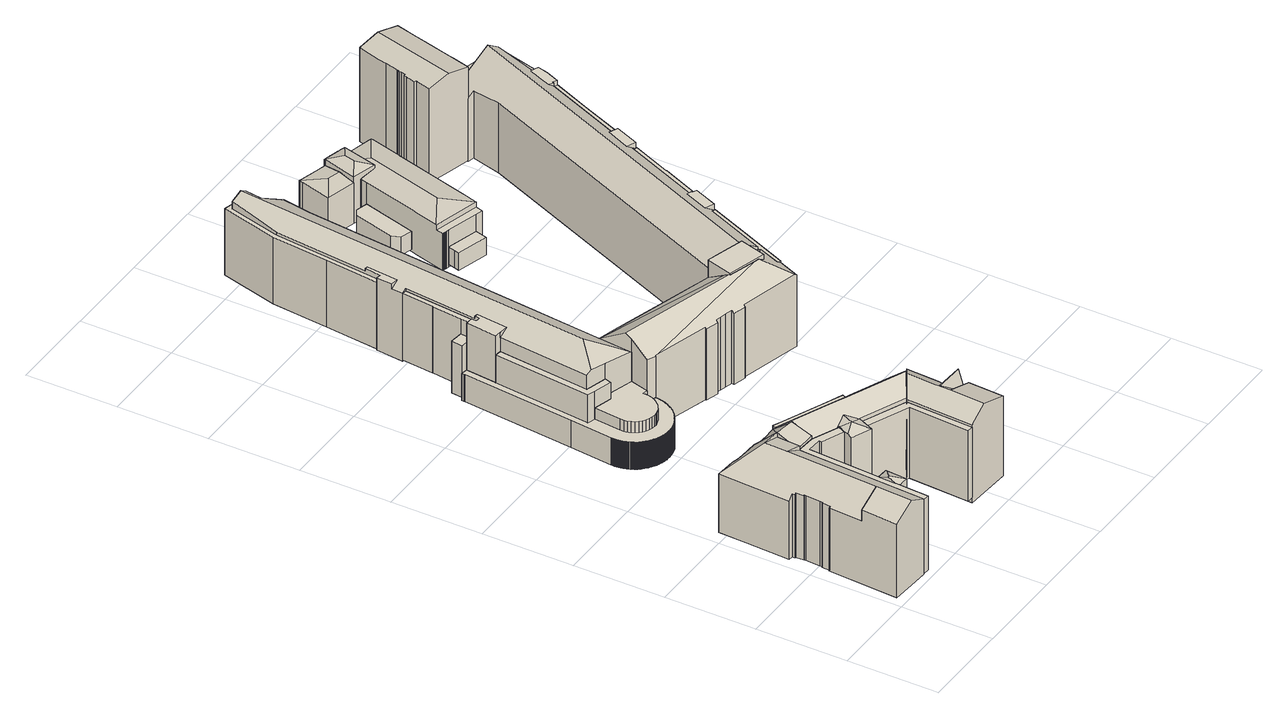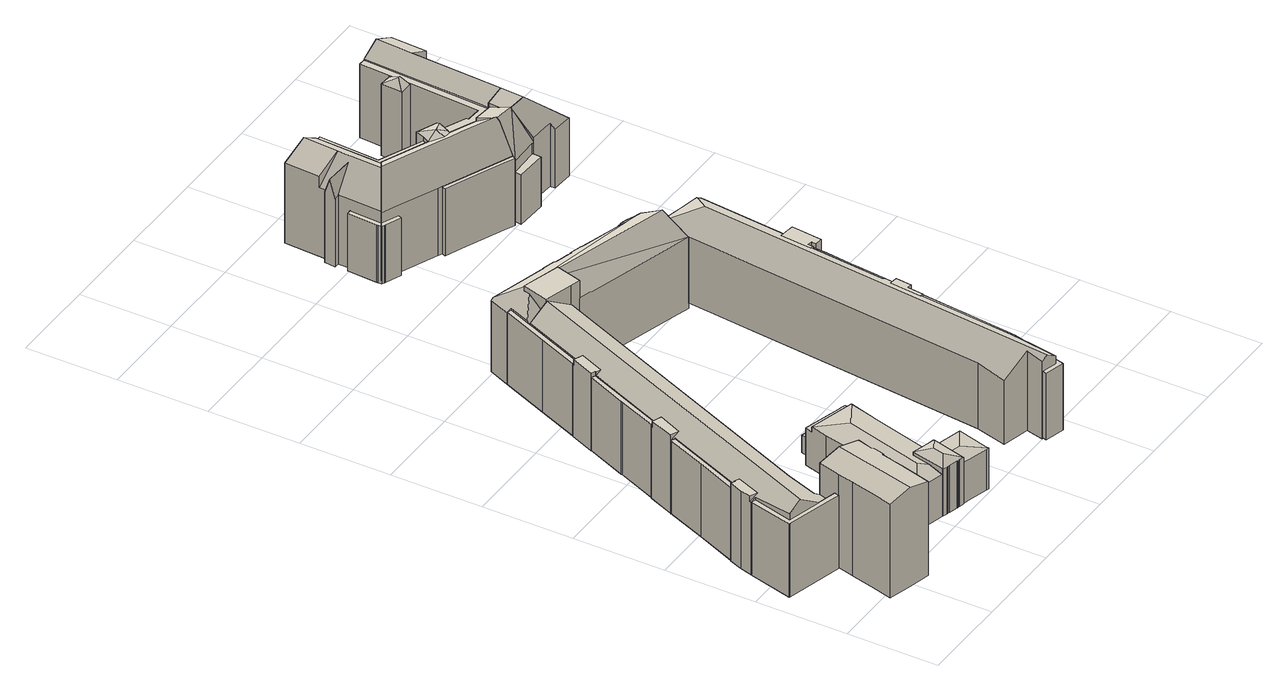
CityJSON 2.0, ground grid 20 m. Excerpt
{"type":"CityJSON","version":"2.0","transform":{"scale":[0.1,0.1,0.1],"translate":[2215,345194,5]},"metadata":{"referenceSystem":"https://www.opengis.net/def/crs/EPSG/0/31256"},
"CityObjects":{
"building1":{"type":"Building","attributes":{"name":"207428"},"children":["building1-1","building1-2","building1-3","building1-4","building1-5","building1-6","building1-7","building1-8","building1-9","building1-10","building1-11","building1-12","building1-13","building1-14","building1-15","building1-16","building1-17","building1-18","building1-19","building1-20","building1-21","building1-22","building1-23","building1-24","building1-25","building1-26","building1-27","building1-28","building1-29","building1-30"]},
"building1-1":{"type":"BuildingPart","attributes":{"measuredHeight":19.69,"roofType":"PULTDACH","HoeheDach":"27","NiedrigsteTraufeDesGebaeudes":"21","Blattnummer":"104090","HoeheGrund":"7"},"parents":["building1"],"geometry":[{"type":"Solid","lod":"2","boundaries":[[[[0,1,2,3]],[[4,5,6,7,1,0]],[[8,9,10,11,7]],[[12,2,1]],[[13,14,15,16]],[[16,15,17,18]],[[18,17,19,20]],[[20,19,21,22]],[[22,21,23,24]],[[24,23,25,26]],[[26,25,27,28]],[[28,27,29,30]],[[30,29,31,32]],[[32,31,33,34]],[[34,33,35,36]],[[37,38,39,40]],[[40,39,41,42]],[[6,8,7]],[[10,43,11]],[[10,9,8,6,5,4,44,45,46,47,48,49,50,43]],[[48,47,46,45,44,51,52,53,13,16,18,20,22,24,26,28,30,32,34,36,54,37,40,42,55,49]],[[56,50,49,55,42,41]],[[35,57,38,37,54,36]],[[51,44,4,0,3,52]],[[3,2,12,14,13,53,52]],[[11,43,50,56,41,39,38]],[[33,31,29,27,25,23,21,19,17,15,14,12,1,7,11,38,57,35]]]]}]},
"building1-2":{"type":"BuildingPart","attributes":{"measuredHeight":17.79,"roofType":"WALMDACH","HoeheDach":"25","NiedrigsteTraufeDesGebaeudes":"24","Blattnummer":"104090","HoeheGrund":"7"},"parents":["building1"],"geometry":[{"type":"Solid","lod":"2","boundaries":[[[[58,59,60,61]],[[59,62,63,64,60]],[[58,62,59]],[[65,58,61,66]],[[67,64,63,68]],[[69,65,66,70,67,68]],[[65,69,68,63,62,58]],[[61,60,64,67,70,66]]]]}]},
"building1-3":{"type":"BuildingPart","attributes":{"measuredHeight":17.11,"roofType":"FLACHDACH","HoeheDach":"24","NiedrigsteTraufeDesGebaeudes":"24","Blattnummer":"104090","HoeheGrund":"7"},"parents":["building1"],"geometry":[{"type":"Solid","lod":"2","boundaries":[[[[71,72,73,74,75,76,77,78,79,80,81]],[[82,83,84,85,86,87,88,89,90,91,92]],[[92,91,72,71]],[[91,90,73,72]],[[90,89,74,73]],[[89,88,75,74]],[[88,87,76,75]],[[87,86,77,76]],[[86,85,78,77]],[[85,84,79,78]],[[84,83,80,79]],[[83,82,81,80]],[[82,92,71,81]]]]}]},
"building1-4":{"type":"BuildingPart","attributes":{"measuredHeight":19.93,"roofType":"PULTDACH","HoeheDach":"27","NiedrigsteTraufeDesGebaeudes":"21","Blattnummer":"104090","HoeheGrund":"7"},"parents":["building1"],"geometry":[{"type":"Solid","lod":"2","boundaries":[[[[93,94,43,95]],[[94,96,97,98,99,43]],[[98,100,101,102,99]],[[103,93,95,104]],[[105,97,96,106]],[[106,107,103,104,108,109,110,111,112,113,105]],[[95,43,99,102,110,109,108,104]],[[101,100,112,111,110,102]],[[100,98,97,105,113,112]],[[93,103,107,106,96,94]]]]}]},
"building1-5":{"type":"BuildingPart","attributes":{"measuredHeight":11.66,"roofType":"FLACHDACH","HoeheDach":"19","NiedrigsteTraufeDesGebaeudes":"19","Blattnummer":"104090","HoeheGrund":"7"},"parents":["building1"],"geometry":[{"type":"Solid","lod":"2","boundaries":[[[[114,115,116,117]],[[118,119,120,121]],[[121,120,115,114]],[[120,119,116,115]],[[119,118,117,116]],[[118,121,114,117]]]]}]},
"building1-6":{"type":"BuildingPart","attributes":{"measuredHeight":16.4,"roofType":"FLACHDACH","HoeheDach":"24","NiedrigsteTraufeDesGebaeudes":"24","Blattnummer":"104090","HoeheGrund":"7"},"parents":["building1"],"geometry":[{"type":"Solid","lod":"2","boundaries":[[[[122,123,124,125,126,127]],[[128,129,130,131,132,133]],[[133,132,123,122]],[[132,131,124,123]],[[131,130,125,124]],[[130,129,126,125]],[[129,128,127,126]],[[128,133,122,127]]]]}]},
"building1-7":{"type":"BuildingPart","attributes":{"measuredHeight":8.58,"roofType":"FLACHDACH","HoeheDach":"16","NiedrigsteTraufeDesGebaeudes":"16","Blattnummer":"104090","HoeheGrund":"7"},"parents":["building1"],"geometry":[{"type":"Solid","lod":"2","boundaries":[[[[134,135,136,137,138,139,140,141,142,143,144,145,146,147,148,149,150,151,152,153,154,155,156,157,158,159,160,161]],[[162,163,164,165,166,167,168,169,170,171,172,173,174,175,176,177,178,179,180,181,182,183,184,185,186,187,188,189]],[[189,188,135,134]],[[188,187,136,135]],[[187,186,137,136]],[[186,185,138,137]],[[185,184,139,138]],[[184,183,140,139]],[[183,182,141,140]],[[182,181,142,141]],[[181,180,143,142]],[[180,179,144,143]],[[179,178,145,144]],[[178,177,146,145]],[[177,176,147,146]],[[176,175,148,147]],[[175,174,149,148]],[[174,173,150,149]],[[173,172,151,150]],[[172,171,152,151]],[[171,170,153,152]],[[170,169,154,153]],[[169,168,155,154]],[[168,167,156,155]],[[167,166,157,156]],[[166,165,158,157]],[[165,164,159,158]],[[164,163,160,159]],[[163,162,161,160]],[[162,189,134,161]]]]}]},
"building1-8":{"type":"BuildingPart","attributes":{"measuredHeight":20.96,"roofType":"SATTELDACH","HoeheDach":"27","NiedrigsteTraufeDesGebaeudes":"22","Blattnummer":"104090","HoeheGrund":"6"},"parents":["building1"],"geometry":[{"type":"Solid","lod":"2","boundaries":[[[[190,191,192,193,194,195]],[[196,197,198,199,200,201,202]],[[87,203,196,202,204,205]],[[206,207,208,209]],[[210,211,209,208,207,212]],[[213,214,215,216,217,199,198]],[[218,219,220,194,193,221,222,223,224,225,197,196,203]],[[226,209,227,228]],[[209,211,229,227]],[[226,230,206,209]],[[198,197,225,213]],[[213,225,224,214]],[[231,214,224,223,232]],[[233,226,228,234]],[[235,230,226,233]],[[236,215,214,231]],[[237,212,207,206,238,195,194,220,219,218,203,87]],[[235,239,238,206,230]],[[191,190,239,235,233,234,240,241,242,243,244,245,205,204,202,201,200,246,247,236,231,232,248,249,192]],[[245,244,243,210,212,237,87,205]],[[222,221,193,192,249,248,232,223]],[[217,216,215,236,247,246,200,199]],[[229,211,210,243,242,241]],[[190,195,238,239]],[[228,227,229,241,240,234]]]]}]},
"building1-9":{"type":"BuildingPart","attributes":{"measuredHeight":12.3,"roofType":"FLACHDACH","HoeheDach":"20","NiedrigsteTraufeDesGebaeudes":"20","Blattnummer":"104090","HoeheGrund":"7"},"parents":["building1"],"geometry":[{"type":"Solid","lod":"2","boundaries":[[[[250,251,252,253,254,255,256]],[[257,258,259,260,261,262,263]],[[263,262,251,250]],[[262,261,252,251]],[[261,260,253,252]],[[260,259,254,253]],[[259,258,255,254]],[[258,257,256,255]],[[257,263,250,256]]]]}]},
"building1-10":{"type":"BuildingPart","attributes":{"measuredHeight":6.33,"roofType":"FLACHDACH","HoeheDach":"13","NiedrigsteTraufeDesGebaeudes":"13","Blattnummer":"104090","HoeheGrund":"7"},"parents":["building1"],"geometry":[{"type":"Solid","lod":"2","boundaries":[[[[264,265,266,267]],[[265,268,269,266]],[[268,270,271,269]],[[270,272,273,271]],[[272,274,275,273]],[[274,276,277,275]],[[276,278,279,277]],[[278,280,281,279]],[[280,282,283,281]],[[282,284,285,283]],[[284,286,287,285]],[[286,288,289,287]],[[288,290,291,289]],[[290,292,293,291]],[[292,294,295,293]],[[294,296,297,295]],[[296,298,299,297]],[[298,300,301,299]],[[300,302,303,301]],[[302,304,305,303]],[[304,306,307,305]],[[306,308,309,307]],[[308,310,311,309]],[[310,312,313,311]],[[312,314,315,313]],[[314,316,317,315]],[[316,318,319,317]],[[318,320,321,319]],[[320,322,323,321]],[[322,324,325,323]],[[324,326,327,325]],[[326,328,329,327]],[[328,330,331,329]],[[330,332,333,331]],[[332,334,335,333]],[[334,336,337,335]],[[336,338,339,337]],[[338,340,341,339]],[[340,342,343,341]],[[342,344,345,343]],[[344,346,347,345]],[[346,348,349,347]],[[348,350,351,349]],[[350,352,353,351]],[[352,354,355,353]],[[354,356,357,355]],[[356,358,359,357]],[[358,360,361,359]],[[360,362,363,361]],[[362,364,365,363]],[[364,366,367,365]],[[366,368,369,367]],[[368,370,371,369]],[[370,372,373,371]],[[372,374,375,373]],[[374,376,377,375]],[[376,378,379,377]],[[378,380,381,379]],[[380,382,383,381]],[[382,384,385,383]],[[384,386,387,385]],[[386,388,389,387]],[[388,390,391,389]],[[390,392,393,391]],[[392,394,395,393]],[[394,396,397,395]],[[396,398,399,397]],[[398,400,401,399]],[[400,402,403,401]],[[402,404,405,403]],[[404,406,407,405]],[[406,408,409,407]],[[408,410,411,409]],[[410,412,413,411]],[[412,414,415,413]],[[414,416,417,415]],[[416,418,419,417]],[[418,420,421,419]],[[420,422,423,421]],[[422,424,425,423]],[[424,426,427,425]],[[426,428,429,427]],[[428,430,431,429]],[[430,432,433,431]],[[432,434,435,433]],[[434,436,437,435]],[[436,438,439,437]],[[438,440,441,439]],[[440,442,443,441]],[[442,444,445,443]],[[444,446,447,445]],[[446,448,449,447]],[[448,450,451,449]],[[450,452,453,451]],[[452,454,455,453]],[[454,456,457,455]],[[456,458,459,457]],[[458,460,461,459]],[[460,462,463,461]],[[462,464,465,463]],[[464,466,467,465]],[[466,468,469,467]],[[468,470,471,469]],[[470,472,473,471]],[[472,474,475,473]],[[474,476,477,475]],[[476,478,479,477]],[[478,480,481,479]],[[480,482,483,481]],[[482,484,485,483]],[[484,486,487,485]],[[486,488,489,487]],[[488,490,491,489]],[[490,492,493,491]],[[492,494,495,493]],[[494,496,497,495]],[[496,498,499,497]],[[498,500,501,499]],[[500,502,503,501]],[[502,504,505,503]],[[504,506,507,505]],[[506,508,509,507]],[[508,510,511,509]],[[510,512,513,511]],[[512,514,515,513]],[[514,516,517,515]],[[516,518,519,517]],[[518,520,521,519]],[[520,522,523,521]],[[522,524,525,523]],[[524,526,527,525]],[[526,528,529,527]],[[528,530,531,529]],[[530,532,533,531]],[[532,534,535,533]],[[534,536,537,535]],[[536,538,539,537]],[[538,540,541,539]],[[540,542,543,541]],[[542,544,545,543]],[[544,546,547,545]],[[546,548,549,547]],[[548,550,551,549]],[[550,552,553,551]],[[552,554,555,553]],[[554,556,557,555]],[[556,558,559,557]],[[558,560,561,559]],[[560,562,563,561]],[[562,564,565,563]],[[564,566,567,565]],[[566,568,569,567]],[[568,570,571,569]],[[570,572,573,571]],[[572,574,575,573]],[[574,576,577,575]],[[576,578,579,577]],[[578,580,581,579]],[[580,582,583,581]],[[582,584,585,583]],[[584,586,587,585]],[[586,588,589,587]],[[588,590,591,589]],[[590,592,593,591]],[[592,594,595,593]],[[594,596,597,595]],[[596,598,599,597]],[[598,600,601,599]],[[600,602,603,601]],[[602,604,605,603]],[[604,606,607,605]],[[606,608,609,607]],[[608,610,611,609]],[[610,612,613,611]],[[612,614,615,613]],[[614,616,617,615]],[[616,618,619,617]],[[618,620,621,619]],[[620,622,623,621]],[[622,624,625,623]],[[624,626,627,625]],[[626,628,629,627]],[[628,630,631,629]],[[630,632,633,631]],[[632,634,635,633]],[[634,636,637,635]],[[636,638,639,637]],[[638,640,641,639]],[[640,642,643,641]],[[642,644,645,643]],[[644,646,647,645]],[[646,648,649,647]],[[648,650,651,649]],[[650,652,653,651]],[[652,654,655,653]],[[654,656,657,655]],[[656,658,659,657]],[[658,660,661,659]],[[660,662,663,661]],[[662,664,665,663]],[[664,666,667,665]],[[666,668,669,667]],[[668,670,671,669]],[[670,672,673,671]],[[672,674,675,673]],[[674,676,677,675]],[[676,678,679,677]],[[678,680,681,679]],[[680,682,683,681]],[[682,684,685,683]],[[684,686,687,685]],[[686,688,689,687]],[[688,690,691,689]],[[690,264,267,691]],[[267,266,269,271,273,275,277,279,281,283,285,287,289,291,293,295,297,299,301,303,305,307,309,311,313,315,317,319,321,323,325,327,329,331,333,335,337,339,341,343,345,347,349,351,353,355,357,359,361,363,365,367,369,371,373,375,377,379,381,383,385,387,389,391,393,395,397,399,401,403,405,407,409,411,413,415,417,419,421,423,425,427,429,431,433,435,437,439,441,443,445,447,449,451,453,455,457,459,461,463,465,467,469,471,473,475,477,479,481,483,485,487,489,491,493,495,497,499,501,503,505,507,509,511,513,515,517,519,521,523,525,527,529,531,533,535,537,539,541,543,545,547,549,551,553,555,557,559,561,563,565,567,569,571,573,575,577,579,581,583,585,587,589,591,593,595,597,599,601,603,605,607,609,611,613,615,617,619,621,623,625,627,629,631,633,635,637,639,641,643,645,647,649,651,653,655,657,659,661,663,665,667,669,671,673,675,677,679,681,683,685,687,689,691]],[[690,688,686,684,682,680,678,676,674,672,670,668,666,664,662,660,658,656,654,652,650,648,646,644,642,640,638,636,634,632,630,628,626,624,622,620,618,616,614,612,610,608,606,604,602,600,598,596,594,592,590,588,586,584,582,580,578,576,574,572,570,568,566,564,562,560,558,556,554,552,550,548,546,544,542,540,538,536,534,532,530,528,526,524,522,520,518,516,514,512,510,508,506,504,502,500,498,496,494,492,490,488,486,484,482,480,478,476,474,472,470,468,466,464,462,460,458,456,454,452,450,448,446,444,442,440,438,436,434,432,430,428,426,424,422,420,418,416,414,412,410,408,406,404,402,400,398,396,394,392,390,388,386,384,382,380,378,376,374,372,370,368,366,364,362,360,358,356,354,352,350,348,346,344,342,340,338,336,334,332,330,328,326,324,322,320,318,316,314,312,310,308,306,304,302,300,298,296,294,292,290,288,286,284,282,280,278,276,274,272,270,268,265,264]]]]}]},
"building1-11":{"type":"BuildingPart","attributes":{"measuredHeight":20.65,"roofType":"PULTDACH","HoeheDach":"27","NiedrigsteTraufeDesGebaeudes":"22","Blattnummer":"104090","HoeheGrund":"6"},"parents":["building1"],"geometry":[{"type":"Solid","lod":"2","boundaries":[[[[692,693,694,695,696,697,698,699,700,701]],[[702,703,704,705,706,707,708,709,710]],[[711,712,703,702]],[[713,714,715,716]],[[717,718,719,713,716]],[[703,712,720]],[[721,719,718,722]],[[720,723,717,716,715,701,700,699,698,697,707,706,705,704,703]],[[724,721,722,725,726,727,728,729,730,731,732,733,696,695,694,693,692,734,735]],[[728,727,726,725,722,718,717,723,720,712,711]],[[719,721,724,735,714,713]],[[715,714,735,734,692,701]],[[729,728,711,702,710,730]],[[708,707,697,696,733,732]],[[710,709,708,732,731,730]]]]}]},
"building1-12":{"type":"BuildingPart","attributes":{"measuredHeight":12.13,"roofType":"FLACHDACH","HoeheDach":"20","NiedrigsteTraufeDesGebaeudes":"20","Blattnummer":"104090","HoeheGrund":"7"},"parents":["building1"],"geometry":[{"type":"Solid","lod":"2","boundaries":[[[[736,737,738,739]],[[740,741,742,743]],[[743,742,737,736]],[[742,741,738,737]],[[741,740,739,738]],[[740,743,736,739]]]]}]},
"building1-13":{"type":"BuildingPart","attributes":{"measuredHeight":15.53,"roofType":"FLACHDACH","HoeheDach":"23","NiedrigsteTraufeDesGebaeudes":"23","Blattnummer":"104090","HoeheGrund":"8"},"parents":["building1"],"geometry":[{"type":"Solid","lod":"2","boundaries":[[[[744,745,746,747,748,749,750,751]],[[752,753,754,755,756,757,758,759]],[[759,758,745,744]],[[758,757,746,745]],[[757,756,747,746]],[[756,755,748,747]],[[755,754,749,748]],[[754,753,750,749]],[[753,752,751,750]],[[752,759,744,751]]]]}]},
"building1-14":{"type":"BuildingPart","attributes":{"measuredHeight":13.36,"roofType":"FLACHDACH","HoeheDach":"19","NiedrigsteTraufeDesGebaeudes":"19","Blattnummer":"104090","HoeheGrund":"6"},"parents":["building1"],"geometry":[{"type":"MultiSurface","lod":"2","boundaries":[[[760,761,762,763,764,192,765,192,249,766,767,768]],[[769,770,771,772,773,774,773,775,776,777,778,779]],[[779,778,761,760]],[[778,777,762,761]],[[777,776,763,762]],[[776,775,764,763]],[[775,773,192,764]],[[773,774,765,192]],[[773,772,249,192]],[[772,771,766,249]],[[771,770,767,766]],[[770,769,768,767]],[[769,779,760,768]]]}]},
"building1-15":{"type":"BuildingPart","attributes":{"measuredHeight":0.01,"roofType":"FLACHDACH","HoeheDach":"6","NiedrigsteTraufeDesGebaeudes":"6","Blattnummer":"104090","HoeheGrund":"6"},"parents":["building1"]},
"building1-16":{"type":"BuildingPart","attributes":{"measuredHeight":18.85,"roofType":"WALMDACH","HoeheDach":"26","NiedrigsteTraufeDesGebaeudes":"22","Blattnummer":"104090","HoeheGrund":"7"},"parents":["building1"],"geometry":[{"type":"Solid","lod":"2","boundaries":[[[[780,781,782,783,784,785,786,787,788]],[[789,790,791,792,793,794]],[[795,796,797,798,799,800]],[[791,790,801,802,803,804,805,806,807,808,809,792]],[[810,811,756,812]],[[813,788,787,814]],[[814,787,786,815]],[[815,786,785,816]],[[816,785,784,817]],[[818,783,782]],[[781,780,819]],[[820,780,788,813]],[[821,799,798,822]],[[823,797,796]],[[795,800,824]],[[825,808,807,826]],[[826,807,806,827]],[[827,806,805,828]],[[829,802,801,135]],[[828,830,831,829,135,832,134,833,834,820,813,814,815,816,817,835,810,812,836,821,822,837,838,839,840,841,825,826,827]],[[829,831,830,828,805,804,803,802]],[[798,797,823,842,838,837,822]],[[832,135,801,790,789,134]],[[833,134,789,794,843,834]],[[809,808,825,841,840,844]],[[842,845,844,840,839,838]],[[756,824,800,799,821,836,812]],[[784,783,818,811,810,835,817]],[[843,819,780,820,834]],[[794,793,792,809,844,845,842,823,796,795,824,756,811,818,782,781,819,843]]]]}]},
"building1-17":{"type":"BuildingPart","attributes":{"measuredHeight":20.45,"roofType":"SATTELDACH","HoeheDach":"26","NiedrigsteTraufeDesGebaeudes":"23","Blattnummer":"104090","HoeheGrund":"6"},"parents":["building1"],"geometry":[{"type":"Solid","lod":"2","boundaries":[[[[846,847,848,849,850,851,852,853,854]],[[851,855,856,852]],[[855,857,858,859,860,802,856]],[[861,862,863,864,865,866,867,868,869,870,871,872,849,848]],[[871,873,874,875,876,877,878,872]],[[876,879,880,877]],[[881,854,853,882]],[[883,847,846,884]],[[884,846,854,881]],[[885,870,869,886]],[[886,869,868,887]],[[887,868,867,888]],[[888,867,866,889]],[[889,866,865,890]],[[890,865,864,891]],[[891,864,863,892]],[[892,863,862,893]],[[893,862,861,894]],[[895,875,874,896]],[[896,874,873,897]],[[898,880,879,899]],[[860,859,858,857,900,901,902,903,904,802]],[[905,895,896,897,906,885,886,887,888,889,890,891,892,893,894,907,883,884,881,882,908,909,904,903,902,901,900,910,911,912,913,914,915,916,898,899]],[[853,852,856,802,904,909,908,882]],[[850,912,911,910,900,857,855,851]],[[849,872,878,915,914,913,912,850]],[[895,905,899,879,876,875]],[[878,877,880,898,916,915]],[[906,897,873,871,870,885]],[[907,894,861,848,847,883]]]]}]},
"building1-18":{"type":"BuildingPart","attributes":{"measuredHeight":15.59,"roofType":"FLACHDACH","HoeheDach":"23","NiedrigsteTraufeDesGebaeudes":"23","Blattnummer":"104090","HoeheGrund":"7"},"parents":["building1"],"geometry":[{"type":"Solid","lod":"2","boundaries":[[[[917,918,919,920,921,922,923,924,925]],[[926,927,928,929,930,931,932,933,934]],[[934,933,918,917]],[[933,932,919,918]],[[932,931,920,919]],[[931,930,921,920]],[[930,929,922,921]],[[929,928,923,922]],[[928,927,924,923]],[[927,926,925,924]],[[926,934,917,925]]]]}]},
"building1-19":{"type":"BuildingPart","attributes":{"measuredHeight":20.2,"roofType":"FLACHDACH","HoeheDach":"27","NiedrigsteTraufeDesGebaeudes":"27","Blattnummer":"104090","HoeheGrund":"6"},"parents":["building1"],"geometry":[{"type":"Solid","lod":"2","boundaries":[[[[935,936,937,938,939]],[[940,941,942,943,944]],[[944,943,936,935]],[[943,942,937,936]],[[942,941,938,937]],[[941,940,939,938]],[[940,944,935,939]]]]}]},
"building1-20":{"type":"BuildingPart","attributes":{"measuredHeight":16.96,"roofType":"FLACHDACH","HoeheDach":"23","NiedrigsteTraufeDesGebaeudes":"23","Blattnummer":"104090","HoeheGrund":"6"},"parents":["building1"],"geometry":[{"type":"Solid","lod":"2","boundaries":[[[[896,895,945,946,947]],[[948,949,950,951,952]],[[952,951,895,896]],[[951,950,945,895]],[[950,949,946,945]],[[949,948,947,946]],[[948,952,896,947]]]]}]},
"building1-21":{"type":"BuildingPart","attributes":{"measuredHeight":4.1,"roofType":"FLACHDACH","HoeheDach":"11","NiedrigsteTraufeDesGebaeudes":"11","Blattnummer":"104090","HoeheGrund":"7"},"parents":["building1"],"geometry":[{"type":"Solid","lod":"2","boundaries":[[[[953,954,955,956,957]],[[958,959,960,961,962]],[[962,961,954,953]],[[961,960,955,954]],[[960,959,956,955]],[[959,958,957,956]],[[958,962,953,957]]]]}]},
"building1-22":{"type":"BuildingPart","attributes":{"measuredHeight":4.24,"roofType":"FLACHDACH","HoeheDach":"11","NiedrigsteTraufeDesGebaeudes":"11","Blattnummer":"104090","HoeheGrund":"7"},"parents":["building1"],"geometry":[{"type":"Solid","lod":"2","boundaries":[[[[963,964,965,966,967,968]],[[969,970,971,972,973,974]],[[974,973,964,963]],[[973,972,965,964]],[[972,971,966,965]],[[971,970,967,966]],[[970,969,968,967]],[[969,974,963,968]]]]}]},
"building1-23":{"type":"BuildingPart","attributes":{"measuredHeight":9.97,"roofType":"WALMDACH","HoeheDach":"17","NiedrigsteTraufeDesGebaeudes":"16","Blattnummer":"104090","HoeheGrund":"7"},"parents":["building1"],"geometry":[{"type":"Solid","lod":"2","boundaries":[[[[975,976,977,978]],[[979,980,981,975,978]],[[975,981,982,983,984,985,976]],[[986,978,977,987]],[[988,976,985,989]],[[990,991,992,986,987,988,989,993,994,995]],[[992,991,980,979,978,986]],[[984,983,982,995,994,993,989,985]],[[991,990,995,982,981,980]],[[977,976,988,987]]]]}]},
"building1-24":{"type":"BuildingPart","attributes":{"measuredHeight":10.64,"roofType":"WALMDACH","HoeheDach":"17","NiedrigsteTraufeDesGebaeudes":"15","Blattnummer":"104090","HoeheGrund":"7"},"parents":["building1"],"geometry":[{"type":"Solid","lod":"2","boundaries":[[[[996,997,998,999,1000,1001,1002,1003,1004,1005]],[[1006,1007,1008,1009,1010]],[[1008,1011,1012,1013,1014,1015,1016,1017,1018,1009]],[[1007,1019,1020,1021,1022,1023,1024,1025,1011,1008]],[[1011,1025,1026,1027,1028,1012]],[[1029,1002,1001,1030]],[[1030,1001,1000,1031]],[[1031,1000,999,1032]],[[1032,999,998,1033]],[[1033,998,997,1034]],[[1034,997,996,1035]],[[1035,996,1005,1036]],[[1003,1006,1010,1004]],[[1037,1014,1013,1038]],[[1039,1025,1024,1040]],[[1040,1024,1023,1041]],[[1041,1023,1022,1042]],[[1042,1022,1021,1043]],[[1044,1026,1025,1039]],[[1005,1004,1010,1009,1018,1017,1016,1045,1046,1047,1048,1049,1036]],[[1040,1041,1042,1043,1050,1051,1052,1053,1029,1030,1031,1032,1033,1034,1035,1036,1049,1048,1047,1046,1045,1054,1037,1038,1055,1056,1057,1044,1039]],[[1003,1002,1029,1053,1052,1051,1019,1007,1006]],[[1027,1026,1044,1057,1056,1028]],[[1051,1050,1043,1021,1020,1019]],[[1013,1012,1028,1056,1055,1038]],[[1016,1015,1014,1037,1054,1045]]]]}]},
"building1-25":{"type":"BuildingPart","attributes":{"measuredHeight":11.79,"roofType":"WALMDACH","HoeheDach":"19","NiedrigsteTraufeDesGebaeudes":"18","Blattnummer":"104090","HoeheGrund":"7"},"parents":["building1"],"geometry":[{"type":"Solid","lod":"2","boundaries":[[[[1058,1059,1060,1061,1062]],[[1061,1063,1064,1065,1062]],[[1063,1066,1067,1068,1069,1070,1071,1072,1073,1074,1064]],[[1060,1075,1066,1063,1061]],[[1076,1064,1074,1077]],[[1077,1074,1073,1078]],[[1078,1073,1072,1079]],[[1079,1072,1071,1080]],[[1081,1069,1068,1082]],[[1082,1068,1067,1083]],[[1083,1067,1066,1084]],[[1085,1075,1060,1086]],[[1085,1086,1087,1088,991,995,1076,1077,1078,1079,1080,1089,1081,1082,1083,1084]],[[1088,1087,1086,1060,1059,1058,1062,991]],[[1085,1084,1066,1075]],[[1070,1069,1081,1089,1080,1071]],[[1065,1064,1076,995]],[[1062,1065,995,991]]]]}]},
"building1-26":{"type":"BuildingPart","attributes":{"measuredHeight":17.05,"roofType":"FLACHDACH","HoeheDach":"23","NiedrigsteTraufeDesGebaeudes":"23","Blattnummer":"104090","HoeheGrund":"6"},"parents":["building1"],"geometry":[{"type":"Solid","lod":"2","boundaries":[[[[1090,1091,1092,1093]],[[1092,1094,1095,1096,1097,1093]],[[1090,1098,1099,1100,1101,1091]],[[1091,1101,1094,1092]],[[1101,1100,1095,1094]],[[1100,1099,1096,1095]],[[1099,1098,1097,1096]],[[1098,1090,1093,1097]]]]}]},
"building1-27":{"type":"BuildingPart","attributes":{"measuredHeight":20.25,"roofType":"SATTELDACH","HoeheDach":"26","NiedrigsteTraufeDesGebaeudes":"20","Blattnummer":"104090","HoeheGrund":"6"},"parents":["building1"],"geometry":[{"type":"Solid","lod":"2","boundaries":[[[[1102,1103,1104,1105,1106,1107,1108]],[[1109,1110,1111,1112,1113,1114]],[[1115,1116,1117,1118]],[[1119,1120,1121,1122,1123,1124,1125]],[[1126,1108,1107,1127]],[[1127,1107,1106,1128]],[[1128,1106,1105,1129]],[[1129,1105,1104,1130]],[[1131,1132,1133,1134]],[[1134,1133,1135,1136]],[[1137,1138,1139,1140]],[[1141,1142,1143,1144]],[[1144,1143,1145,1146]],[[1113,1112,1147]],[[1148,1111,1110,1149]],[[1150,1109,1114]],[[1151,1152,1153,1154]],[[1117,1116,1155]],[[1156,1115,1118]],[[1124,1123,1157]],[[1158,1122,1121,1159]],[[1159,1121,1120,1160]],[[1161,1119,1125]],[[1134,1136,1162,1158,1159,1160,1163,1137,1140,1164,1165,1151,1154,1166,1148,1149,1167,1141,1144,1146,1168,1169,1126,1127,1128,1129,1130,1170,1131]],[[1171,1145,1143,1142,1150,1114,1113,1147,1153,1152,1156,1118,1117,1155,1139,1138,1161,1125,1124,1157,1135,1133,1132,1103,1102]],[[1169,1168,1146,1145,1171,1102,1108,1126]],[[1156,1152,1151,1165,1164,1140,1139,1155,1116,1115]],[[1148,1166,1154,1153,1147,1112,1111]],[[1150,1142,1141,1167,1149,1110,1109]],[[1137,1163,1160,1120,1119,1161,1138]],[[1158,1162,1136,1135,1157,1123,1122]],[[1103,1132,1131,1170,1130,1104]]]]}]},
"building1-28":{"type":"BuildingPart","attributes":{"measuredHeight":17.06,"roofType":"FLACHDACH","HoeheDach":"23","NiedrigsteTraufeDesGebaeudes":"23","Blattnummer":"104090","HoeheGrund":"6"},"parents":["building1"],"geometry":[{"type":"Solid","lod":"2","boundaries":[[[[1172,1173,1174,1175]],[[1173,1176,1177,1174]],[[1177,1178,1179,1175,1174]],[[1173,1172,1180,1181,1176]],[[1176,1181,1178,1177]],[[1181,1180,1179,1178]],[[1180,1172,1175,1179]]]]}]},
"building1-29":{"type":"BuildingPart","attributes":{"measuredHeight":22.97,"roofType":"SATTELDACH","HoeheDach":"29","NiedrigsteTraufeDesGebaeudes":"28","Blattnummer":"104090","HoeheGrund":"6"},"parents":["building1"],"geometry":[{"type":"Solid","lod":"2","boundaries":[[[[1182,1183,1184,1185,1186,1187,1188,1189,1190,1191,1192,1193,1194,1195,1196,1197,1198]],[[1199,1200,1201,1202,1203,1204,1205,1183,1182]],[[1206,1198,1197,1207]],[[1207,1197,1196,1208]],[[1209,1194,1193,1210]],[[1210,1193,1192,1211]],[[1211,1192,1191,1212]],[[1213,1189,1188,1214]],[[1214,1188,1187,1215]],[[1215,1187,1186,1216]],[[1217,1202,1201,1218]],[[1217,1219,1220,1221,1205,1204,1203,1202]],[[1222,1223,1218,1201,1200,1199]],[[1224,1222,1199,1182,1198,1206]],[[1183,1205,1221,1225,1226,1184]],[[1186,1185,1184,1226,1227,1216]],[[1191,1190,1189,1213,1228,1212]],[[1196,1195,1194,1209,1229,1208]],[[1220,1219,1217,1218,1223,1222,1224,1206,1207,1208,1229,1209,1210,1211,1212,1228,1213,1214,1215,1216,1227,1226,1225,1221]]]]}]},
"building1-30":{"type":"BuildingPart","attributes":{"measuredHeight":17.01,"roofType":"FLACHDACH","HoeheDach":"23","NiedrigsteTraufeDesGebaeudes":"23","Blattnummer":"104090","HoeheGrund":"6"},"parents":["building1"],"geometry":[{"type":"Solid","lod":"2","boundaries":[[[[1130,1230,1231,1232,1136,1134,1131]],[[1233,1234,1235,1236,1237,1238,1239]],[[1239,1238,1230,1130]],[[1238,1237,1231,1230]],[[1237,1236,1232,1231]],[[1236,1235,1136,1232]],[[1235,1234,1134,1136]],[[1234,1233,1131,1134]],[[1233,1239,1130,1131]]]]}]}
},
"vertices":[
[58,11,218],[62,91,218],[13,94,193],[8,14,192],[99,9,197],[113,268,197],[114,290,197],[73,293,218],[114,290,207],[114,293,207],[117,341,207],[76,344,218],[13,94,168],[17,167,21],[17,167,168],[19,167,171],[19,167,21],[21,185,171],[21,185,21],[22,185,172],[22,185,21],[22,190,172],[22,190,21],[24,222,172],[24,222,21],[24,226,172],[24,226,21],[23,226,171],[23,226,21],[23,244,171],[23,244,21],[21,244,168],[21,244,21],[21,251,168],[21,251,21],[10,251,157],[10,251,21],[18,410,21],[18,410,157],[64,407,157],[64,407,21],[64,396,168],[64,396,21],[117,341,218],[99,9,21],[113,268,21],[114,290,21],[114,293,21],[117,341,21],[120,393,21],[120,393,168],[58,11,21],[8,14,21],[13,94,21],[15,347,21],[79,395,21],[79,395,168],[15,347,157],
[145,73,191],[123,99,202],[119,99,202],[118,75,191],[148,120,191],[148,121,191],[120,122,192],[145,73,24],[118,75,24],[120,122,24],[148,121,24],[148,120,24],[119,99,24],
[120,122,22],[118,75,22],[114,8,22],[99,9,22],[114,293,22],[160,290,22],[218,265,22],[210,249,22],[162,270,22],[162,275,22],[129,277,22],[129,277,194],[162,275,194],[162,270,194],[210,249,194],[218,265,194],[160,290,194],[114,293,194],[99,9,194],[114,8,194],[118,75,194],[120,122,194],
[160,290,201],[160,334,218],[114,293,199],[160,341,211],[193,395,158],[192,395,158],[117,342,217],[126,393,158],[121,393,158],[120,393,158],[160,290,18],[114,293,18],[193,395,18],[160,341,18],[160,334,18],[117,341,18],[117,342,18],[120,393,18],[121,393,18],[126,393,18],[192,395,18],
[193,395,19],[126,393,19],[127,413,19],[195,410,19],[195,410,135],[127,413,135],[126,393,135],[193,395,135],
[357,55,21],[343,56,21],[351,189,21],[255,230,21],[263,246,21],[364,203,21],[364,203,185],[263,246,185],[255,230,185],[351,189,185],[343,56,185],[357,55,185],
[184,757,22],[249,738,22],[238,697,22],[227,700,22],[227,695,22],[226,686,22],[224,679,22],[221,672,22],[217,666,22],[213,661,22],[209,657,22],[203,653,22],[197,649,22],[190,647,22],[184,645,22],[177,645,22],[170,646,22],[164,648,22],[157,651,22],[151,655,22],[146,660,22],[141,666,22],[138,673,22],[135,679,22],[134,686,22],[134,695,22],[140,754,22],[180,743,22],[180,743,107],[140,754,107],[134,695,107],[134,686,107],[135,679,107],[138,673,107],[141,666,107],[146,660,107],[151,655,107],[157,651,107],[164,648,107],[170,646,107],[177,645,107],[184,645,107],[190,647,107],[197,649,107],[203,653,107],[209,657,107],[213,661,107],[217,666,107],[221,672,107],[224,679,107],[226,686,107],[227,695,107],[227,700,107],[238,697,107],[249,738,107],[184,757,107],
[364,203,10],[407,229,10],[473,267,10],[473,267,167],[407,229,220],[364,203,194],[160,341,214],[189,388,167],[189,388,166],[193,395,166],[193,395,10],[189,388,10],[160,341,10],[160,334,220],[160,334,10],[160,290,10],[263,246,193],[246,272,204],[238,256,204],[233,246,204],[218,265,196],[217,263,196],[214,267,194],[304,339,166],[341,323,166],[344,331,166],[308,346,166],[216,385,166],[234,302,220],[257,293,220],[280,283,220],[436,283,167],[429,286,167],[350,320,167],[341,323,167],[304,339,167],[247,210,193],[205,237,197],[202,229,193],[210,249,196],[255,230,194],[341,323,10],[350,320,10],[247,210,10],[202,229,10],[255,230,10],[344,331,10],[213,268,194],[263,246,194],[263,246,10],[205,237,10],[210,249,10],[217,263,10],[218,265,10],[214,267,10],[213,268,10],[216,385,10],[308,346,10],[429,286,10],[436,283,10],
[184,757,23],[180,743,23],[140,754,23],[123,759,23],[145,974,23],[159,972,23],[138,770,23],[138,770,146],[159,972,146],[145,974,146],[123,759,146],[140,754,146],[180,743,146],[184,757,146],
[152,1042,82],[145,974,82],[145,974,19],[152,1042,19],[144,959,82],[144,959,19],[123,759,82],[123,759,19],[140,754,82],[140,754,19],[134,695,82],[134,695,19],[134,686,82],[134,686,19],[135,679,82],[135,679,19],[138,673,82],[138,673,19],[141,666,82],[141,666,19],[146,660,82],[146,660,19],[151,655,82],[151,655,19],[157,651,82],[157,651,19],[164,648,82],[164,648,19],[170,646,82],[170,646,19],[177,645,82],[177,645,19],[184,645,82],[184,645,19],[190,647,82],[190,647,19],[197,649,82],[197,649,19],[203,653,82],[203,653,19],[209,657,82],[209,657,19],[213,661,82],[213,661,19],[217,666,82],[217,666,19],[221,672,82],[221,672,19],[224,679,82],[224,679,19],[226,686,82],[226,686,19],[227,695,82],[227,695,19],[227,700,82],[227,700,19],[238,697,82],[238,697,19],[257,690,82],[257,690,19],[257,689,82],[257,689,19],[257,688,82],[257,688,19],[257,687,82],[257,687,19],[257,686,82],[257,686,19],[257,685,82],[257,685,19],[257,684,82],[257,684,19],[257,682,82],[257,682,19],[256,681,82],[256,681,19],[256,680,82],[256,680,19],[256,679,82],[256,679,19],[256,678,82],[256,678,19],[255,677,82],[255,677,19],[255,676,82],[255,676,19],[255,675,82],[255,675,19],[255,674,82],[255,674,19],[254,672,82],[254,672,19],[254,671,82],[254,671,19],[254,670,82],[254,670,19],[253,669,82],[253,669,19],[253,668,82],[253,668,19],[252,667,82],[252,667,19],[252,666,82],[252,666,19],[252,665,82],[252,665,19],[251,664,82],[251,664,19],[251,663,82],[251,663,19],[250,661,82],[250,661,19],[250,660,82],[250,660,19],[249,659,82],[249,659,19],[248,658,82],[248,658,19],[248,657,82],[248,657,19],[247,656,82],[247,656,19],[246,654,82],[246,654,19],[246,653,82],[246,653,19],[245,652,82],[245,652,19],[244,651,82],[244,651,19],[244,649,82],[244,649,19],[243,648,82],[243,648,19],[242,647,82],[242,647,19],[241,646,82],[241,646,19],[240,645,82],[240,645,19],[240,644,82],[240,644,19],[239,643,82],[239,643,19],[238,642,82],[238,642,19],[237,641,82],[237,641,19],[236,640,82],[236,640,19],[235,639,82],[235,639,19],[234,638,82],[234,638,19],[233,637,82],[233,637,19],[232,636,82],[232,636,19],[231,635,82],[231,635,19],[230,634,82],[230,634,19],[229,633,82],[229,633,19],[228,632,82],[228,632,19],[227,631,82],[227,631,19],[225,630,82],[225,630,19],[224,629,82],[224,629,19],[223,628,82],[223,628,19],[222,627,82],[222,627,19],[220,627,82],[220,627,19],[219,626,82],[219,626,19],[217,625,82],[217,625,19],[216,624,82],[216,624,19],[215,623,82],[215,623,19],[213,622,82],[213,622,19],[212,621,82],[212,621,19],[210,621,82],[210,621,19],[209,620,82],[209,620,19],[207,619,82],[207,619,19],[206,619,82],[206,619,19],[204,618,82],[204,618,19],[203,618,82],[203,618,19],[201,617,82],[201,617,19],[200,617,82],[200,617,19],[198,616,82],[198,616,19],[197,616,82],[197,616,19],[195,616,82],[195,616,19],[194,615,82],[194,615,19],[192,615,82],[192,615,19],[191,615,82],[191,615,19],[189,614,82],[189,614,19],[188,614,82],[188,614,19],[186,614,82],[186,614,19],[185,614,82],[185,614,19],[183,614,82],[183,614,19],[182,614,82],[182,614,19],[180,614,82],[180,614,19],[179,614,82],[179,614,19],[177,614,82],[177,614,19],[176,614,82],[176,614,19],[174,614,82],[174,614,19],[173,614,82],[173,614,19],[171,614,82],[171,614,19],[170,614,82],[170,614,19],[168,615,82],[168,615,19],[167,615,82],[167,615,19],[165,615,82],[165,615,19],[164,615,82],[164,615,19],[162,616,82],[162,616,19],[161,616,82],[161,616,19],[159,616,82],[159,616,19],[158,617,82],[158,617,19],[157,617,82],[157,617,19],[155,618,82],[155,618,19],[154,618,82],[154,618,19],[152,619,82],[152,619,19],[151,619,82],[151,619,19],[149,620,82],[149,620,19],[148,621,82],[148,621,19],[146,621,82],[146,621,19],[145,622,82],[145,622,19],[143,623,82],[143,623,19],[142,624,82],[142,624,19],[141,625,82],[141,625,19],[139,625,82],[139,625,19],[138,626,82],[138,626,19],[136,627,82],[136,627,19],[135,628,82],[135,628,19],[133,629,82],[133,629,19],[132,630,82],[132,630,19],[131,631,82],[131,631,19],[130,632,82],[130,632,19],[129,633,82],[129,633,19],[128,634,82],[128,634,19],[127,635,82],[127,635,19],[125,636,82],[125,636,19],[125,637,82],[125,637,19],[124,638,82],[124,638,19],[123,639,82],[123,639,19],[122,639,82],[122,639,19],[121,640,82],[121,640,19],[120,641,82],[120,641,19],[119,642,82],[119,642,19],[119,643,82],[119,643,19],[118,644,82],[118,644,19],[117,645,82],[117,645,19],[116,646,82],[116,646,19],[116,647,82],[116,647,19],[115,648,82],[115,648,19],[114,649,82],[114,649,19],[114,650,82],[114,650,19],[113,652,82],[113,652,19],[113,653,82],[113,653,19],[112,654,82],[112,654,19],[111,655,82],[111,655,19],[111,656,82],[111,656,19],[110,657,82],[110,657,19],[110,658,82],[110,658,19],[109,660,82],[109,660,19],[109,661,82],[109,661,19],[108,662,82],[108,662,19],[108,663,82],[108,663,19],[107,664,82],[107,664,19],[107,666,82],[107,666,19],[107,667,82],[107,667,19],[106,668,82],[106,668,19],[106,669,82],[106,669,19],[106,670,82],[106,670,19],[105,671,82],[105,671,19],[105,673,82],[105,673,19],[105,674,82],[105,674,19],[105,675,82],[105,675,19],[104,676,82],[104,676,19],[104,677,82],[104,677,19],[104,678,82],[104,678,19],[104,680,82],[104,680,19],[104,681,82],[104,681,19],[103,682,82],[103,682,19],[103,683,82],[103,683,19],[103,684,82],[103,684,19],[103,685,82],[103,685,19],[103,687,82],[103,687,19],[103,688,82],[103,688,19],[103,689,82],[103,689,19],[103,690,82],[103,690,19],[103,691,82],[103,691,19],[103,692,82],[103,692,19],[103,693,82],[103,693,19],[103,695,82],[103,695,19],[103,696,82],[103,696,19],[113,790,82],[113,790,19],[138,1038,82],[138,1038,19],[137,1038,82],[137,1038,19],[138,1044,82],[138,1044,19],[140,1044,82],[140,1044,19],
[468,171,9],[468,172,9],[468,182,9],[469,197,9],[473,267,9],[473,267,170],[469,197,170],[468,182,170],[468,172,170],[468,171,170],[397,53,216],[402,130,216],[403,146,216],[403,161,216],[404,176,216],[407,229,216],[364,203,191],[363,185,191],[357,55,191],[461,49,195],[465,127,195],[478,157,208],[479,170,167],[471,170,167],[414,160,208],[466,145,170],[466,147,174],[477,146,174],[465,127,170],[477,146,9],[466,147,9],[466,142,170],[478,157,9],[466,145,9],[466,142,9],[465,127,9],[461,49,9],[397,53,9],[357,55,9],[363,185,9],[364,203,9],[407,229,9],[471,170,9],[479,170,9],
[171,1066,24],[169,1041,24],[140,1044,24],[143,1069,24],[143,1069,145],[140,1044,145],[169,1041,145],[171,1066,145],
[171,1066,25],[178,1131,25],[178,1132,25],[185,1202,25],[195,1201,25],[178,1029,25],[168,1030,25],[169,1041,25],[169,1041,180],[168,1030,180],[178,1029,180],[195,1201,180],[185,1202,180],[178,1132,180],[178,1131,180],[171,1066,180],
[483,274,10],[483,267,10],[483,263,10],[479,197,10],[469,197,10],[473,268,10],[440,292,10],[474,278,10],[477,277,10],[477,277,144],[474,278,144],[440,292,144],[436,283,144],[473,267,144],[473,268,144],[469,197,144],[479,197,144],[483,263,144],[483,267,144],[483,274,144],
[159,972,191],[179,970,191],[186,1039,191],[179,1040,191],[178,1029,191],[168,1030,191],[169,1041,191],[152,1042,191],[145,974,191],[184,757,182],[247,739,177],[226,769,191],[197,813,211],[159,776,191],[149,767,185],[205,1225,191],[212,1295,191],[205,1296,191],[201,1260,191],[191,1262,191],[188,1227,191],[249,738,175],[255,812,176],[260,863,176],[271,970,176],[324,1488,176],[342,1555,170],[281,1570,207],[290,1608,203],[278,1611,211],[195,1201,22],[195,1201,186],[185,1202,22],[145,974,22],[152,1042,22],[169,1041,22],[168,1030,22],[178,1029,22],[179,1040,186],[159,972,179],[159,972,22],[191,1262,22],[201,1260,22],[205,1296,186],[188,1227,180],[290,1608,22],[281,1570,22],[342,1555,22],[324,1488,22],[255,812,22],[271,970,22],[260,863,22],[247,739,22],[149,767,22],[138,770,22],[179,1040,22],[188,1227,22],[205,1296,22],[226,1502,22],[238,1549,22],[256,1617,22],[278,1611,22],[226,1502,186],[138,770,179],[256,1617,197],[238,1549,191],
[257,690,178],[258,691,178],[264,690,178],[573,660,213],[512,677,213],[512,678,214],[250,751,214],[249,738,206],[238,697,179],[515,690,206],[255,811,176],[528,735,176],[501,742,176],[497,744,176],[294,801,176],[384,656,178],[384,653,176],[412,645,176],[414,650,179],[425,647,180],[439,644,180],[454,640,180],[453,634,176],[482,627,176],[483,630,179],[614,596,180],[584,657,213],[619,595,176],[639,642,176],[630,645,182],[649,691,182],[600,667,206],[596,653,205],[653,700,176],[612,711,176],[238,697,10],[249,738,10],[258,691,10],[257,690,10],[483,630,10],[482,627,10],[453,634,10],[454,640,10],[439,644,10],[425,647,10],[414,650,10],[412,645,10],[384,653,10],[384,656,10],[630,645,10],[639,642,10],[619,595,10],[612,711,10],[653,700,10],[528,735,10],[501,742,10],[497,744,10],[294,801,10],[255,812,10],[649,691,10],[614,596,10],[264,690,10],[250,751,10],[255,811,10],[515,690,10],[512,678,10],[512,677,10],[573,660,10],[584,657,10],[596,653,10],[600,667,10],
[293,1618,25],[290,1608,25],[256,1617,25],[226,1502,25],[201,1260,25],[191,1262,25],[203,1379,25],[216,1504,25],[249,1629,25],[249,1629,180],[216,1504,180],[203,1379,180],[191,1262,180],[201,1260,180],[226,1502,180],[256,1617,180],[290,1608,180],[293,1618,180],
[612,711,15],[596,653,15],[512,677,15],[528,735,15],[549,729,15],[549,729,217],[528,735,217],[512,677,217],[596,653,217],[612,711,217],
[709,835,10],[718,832,10],[682,745,10],[682,745,179],[718,832,179],[709,835,179],[630,645,179],[639,642,179],
[566,1266,22],[559,1240,22],[490,1259,22],[493,1270,22],[497,1285,22],[497,1285,63],[493,1270,63],[490,1259,63],[559,1240,63],[566,1266,63],
[536,1488,21],[504,1371,21],[478,1378,21],[471,1397,21],[495,1486,21],[510,1495,21],[510,1495,63],[495,1486,63],[471,1397,63],[478,1378,63],[504,1371,63],[536,1488,63],
[503,1553,119],[476,1600,114],[474,1592,114],[456,1525,114],[507,1512,114],[522,1508,114],[532,1545,119],[542,1583,114],[536,1584,114],[526,1587,114],[481,1599,114],[456,1525,19],[474,1592,19],[476,1600,19],[481,1599,19],[532,1545,19],[522,1508,19],[507,1512,19],[526,1587,19],[536,1584,19],[542,1583,19],
[484,1288,102],[486,1288,102],[488,1287,102],[491,1286,102],[497,1285,102],[566,1266,102],[582,1262,102],[587,1278,102],[486,1305,102],[482,1289,102],[587,1278,114],[587,1279,114],[550,1342,123],[486,1306,114],[486,1305,114],[597,1514,123],[585,1534,120],[575,1494,120],[540,1503,114],[537,1494,114],[536,1488,114],[504,1371,114],[499,1352,114],[597,1315,114],[607,1354,114],[640,1475,114],[640,1477,114],[641,1477,114],[660,1548,114],[660,1551,114],[655,1553,114],[606,1565,114],[594,1568,114],[582,1262,16],[566,1266,16],[497,1285,16],[491,1286,16],[488,1287,16],[486,1288,16],[484,1288,16],[482,1289,16],[540,1503,16],[575,1494,16],[660,1551,16],[660,1548,16],[641,1477,16],[640,1477,16],[640,1475,16],[655,1553,16],[536,1488,16],[504,1371,16],[499,1352,16],[486,1306,16],[486,1305,16],[607,1354,16],[597,1315,16],[587,1279,16],[587,1278,16],[537,1494,16],[585,1534,16],[594,1568,16],[606,1565,16],
[524,1507,128],[540,1503,128],[575,1494,128],[555,1527,137],[522,1508,128],[562,1552,137],[542,1585,128],[542,1583,128],[594,1571,128],[585,1574,128],[582,1574,128],[579,1575,128],[578,1575,128],[559,1580,128],[558,1581,128],[555,1581,128],[552,1582,128],[594,1568,128],[542,1585,19],[552,1582,19],[555,1581,19],[558,1581,19],[559,1580,19],[579,1575,19],[582,1574,19],[585,1574,19],[594,1571,19],[594,1568,19],[575,1494,19],[540,1503,19],[524,1507,19],[578,1575,19],
[804,1064,180],[813,1060,180],[813,1060,10],[804,1064,10],[778,976,10],[778,974,10],[741,886,10],[732,890,10],[732,890,180],[741,886,180],[778,974,180],[778,976,180],
[609,712,212],[915,1447,212],[826,1470,152],[815,1431,156],[830,1427,166],[813,1362,172],[549,729,172],[720,835,190],[741,886,190],[732,890,190],[733,892,190],[722,896,190],[700,843,190],[815,1063,190],[836,1115,190],[817,1123,190],[795,1071,190],[900,1294,190],[901,1296,190],[910,1292,190],[922,1321,190],[928,1344,190],[911,1351,190],[890,1299,190],[549,729,9],[813,1362,9],[830,1427,9],[815,1431,9],[826,1470,9],[943,1440,9],[943,1440,193],[920,1352,185],[920,1352,9],[930,1349,178],[930,1349,9],[829,1122,9],[829,1122,182],[838,1118,176],[838,1118,9],[718,832,9],[718,832,176],[709,835,182],[709,835,9],[653,700,182],[653,700,9],[733,892,182],[732,890,9],[741,886,9],[720,835,176],[813,1060,9],[813,1060,176],[804,1064,182],[804,1064,9],[836,1115,176],[815,1063,176],[928,1344,178],[922,1321,9],[910,1292,9],[901,1296,9],[900,1294,182],[928,1344,9],[900,1294,9],[836,1115,9],[815,1063,9],[733,892,9],[720,835,9],[641,703,9],[609,712,9],[915,1447,9],[641,703,190],
[829,1122,180],[901,1296,180],[901,1296,10],[829,1122,10],[910,1292,180],[910,1292,10],[874,1206,10],[838,1118,10],[838,1118,180],[874,1206,180],
[765,1444,241],[811,1626,241],[764,1638,230],[750,1588,230],[745,1569,230],[738,1541,230],[737,1538,230],[736,1535,230],[736,1532,230],[735,1529,230],[733,1520,230],[730,1521,229],[728,1515,229],[724,1500,229],[723,1494,229],[726,1492,230],[716,1457,230],[815,1431,229],[826,1470,229],[828,1480,229],[837,1515,229],[844,1543,229],[849,1563,229],[862,1613,229],[716,1457,11],[726,1492,11],[723,1494,11],[728,1515,11],[730,1521,11],[733,1520,11],[735,1529,11],[736,1535,11],[737,1538,11],[738,1541,11],[745,1569,11],[837,1515,11],[828,1480,11],[844,1543,11],[849,1563,11],[862,1613,11],[815,1431,11],[826,1470,11],[765,1444,11],[811,1626,11],[764,1638,11],[750,1588,11],[736,1532,11],[724,1500,11],
[828,1480,9],[953,1448,9],[955,1447,9],[943,1440,180],[920,1352,180],[930,1349,180],[955,1447,180],[953,1448,180],[828,1480,180],[826,1470,180]
]}
